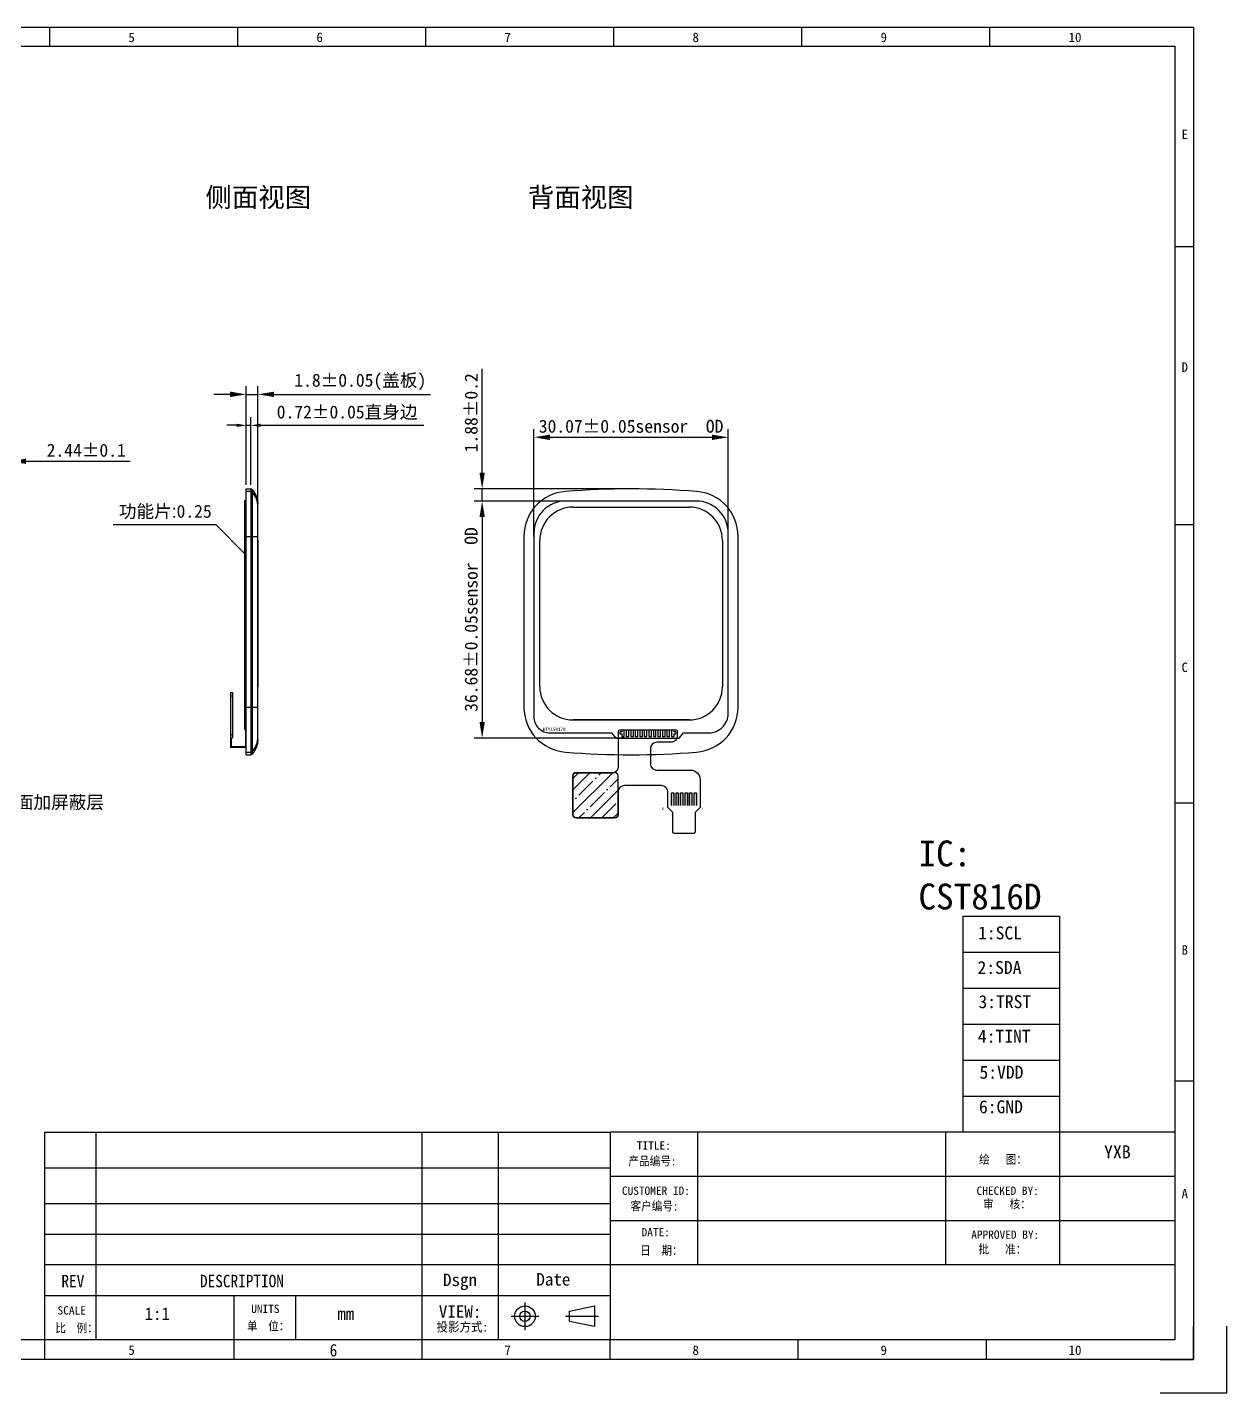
# Model space of a CAD drawing. Header units: inches. Extents: x 2981 to 3287, y -2024 to -1807.
# Drawn here: x 3101.5 to 3287.1, y -2023.7 to -1812.4 of the extents above; entities that cross this region are included whole.
import ezdxf
from ezdxf.enums import TextEntityAlignment as Align

# ---------------------------------------------------------------- set-up
doc = ezdxf.new("R2010")
doc.units = ezdxf.units.IN
doc.header["$MEASUREMENT"] = 0
for name, color, linetype in [('02___PRT_ALL_AXES', 7, 'Continuous'), ('FPC', 32, 'Continuous'), ('KEEPOUTLAYER', 6, 'Continuous'), ('SENSOR', 163, 'Continuous'), ('上线银浆', 2, 'Continuous')]:
    doc.layers.add(name, color=color, linetype=linetype)
doc.layers.add('dim', color=82, linetype='Continuous', lineweight=9)
doc.layers.add('DIM（标注）', color=3, linetype='Continuous', lineweight=15)
doc.styles.add('AA', font='', dxfattribs={"width": 0.9, "height": 5})
doc.styles.add('STYLE1', font='', dxfattribs={"width": 0.9})
doc.styles.add('宋', font='', dxfattribs={"height": 2})
doc.styles.get('AA').set_extended_font_data('SimSun')
doc.styles.get('STYLE1').set_extended_font_data('SimSun')
doc.styles.get('宋').set_extended_font_data('SimSun')
doc.dimstyles.new('ISO-25$0', dxfattribs={"dimtxt": 1.5, "dimasz": 1, "dimexe": 1, "dimexo": 0.3, "dimgap": 0.6, "dimtad": 0, "dimdsep": 46, "dimtxsty": 'Standard', "dimcen": 0, "dimadec": 0, "dimazin": 0, "dimtfac": 1, "dimtmove": 0, "dimatfit": 3, "dimfxl": 1, "dimarcsym": 0})

# ---------------------------------------------------------------- blocks, each defined once
blk = doc.blocks.new('*D20')
at = {"layer": 'Defpoints', "color": 0}
for p in [(3135.39, -1869.24), (3135.39, -1883.86), (3137.19, -1886.81)]:
    blk.add_point(p, dxfattribs=at)
at = {"layer": 'DIM（标注）', "color": 0, "lineweight": -2}
for p, q in [((3132.89, -1869.24), (3130.39, -1869.24)), ((3135.39, -1883.24), (3135.39, -1867.99)), ((3135.39, -1869.24), (3137.19, -1869.24)), ((3137.19, -1886.18), (3137.19, -1867.99)), ((3139.69, -1869.24), (3163.89, -1869.24))]:
    blk.add_line(p, q, dxfattribs=at)
at = {"layer": 'DIM（标注）', "color": 0}
for points in [[(3132.89, -1868.82), (3132.89, -1869.65), (3135.39, -1869.24)], [(3139.69, -1868.82), (3139.69, -1869.65), (3137.19, -1869.24)]]:
    blk.add_solid(points, dxfattribs=at)
at = {"layer": 'DIM（标注）', "color": 0, "insert": (3153.04, -1867.32), "char_height": 2, "attachment_point": 5, "style": '宋'}
blk.add_mtext('1.8±0.05({\\fKaiTi|b0|i0|c134|p49;盖板})', dxfattribs=at)
blk = doc.blocks.new('*D28')
at = {"layer": 'Defpoints', "color": 0}
for p in [(3098.82, -1879.6), (3096.38, -1893.05), (3098.82, -1893.05)]:
    blk.add_point(p, dxfattribs=at)
at = {"layer": 'DIM（标注）', "color": 0, "lineweight": -2}
for p, q in [((3093.88, -1879.6), (3091.38, -1879.6)), ((3096.38, -1892.43), (3096.38, -1878.35)), ((3096.38, -1879.6), (3098.82, -1879.6)), ((3098.82, -1892.43), (3098.82, -1878.35)), ((3101.32, -1879.6), (3117.43, -1879.6))]:
    blk.add_line(p, q, dxfattribs=at)
at = {"layer": 'DIM（标注）', "color": 0}
for points in [[(3093.88, -1879.18), (3093.88, -1880.01), (3096.38, -1879.6)], [(3101.32, -1879.18), (3101.32, -1880.01), (3098.82, -1879.6)]]:
    blk.add_solid(points, dxfattribs=at)
at = {"layer": 'DIM（标注）', "color": 0, "insert": (3110.63, -1877.9), "char_height": 2, "attachment_point": 5, "style": '宋'}
blk.add_mtext('2.44±0.1', dxfattribs=at)
blk = doc.blocks.new('*D29')
at = {"layer": 'Defpoints', "color": 0}
for p in [(3209.97, -1875.88), (3179.9, -1891.88), (3209.97, -1891.88)]:
    blk.add_point(p, dxfattribs=at)
at = {"layer": 'DIM（标注）', "color": 0, "lineweight": -2}
for p, q in [((3179.9, -1891.25), (3179.9, -1874.63)), ((3182.4, -1875.88), (3207.47, -1875.88)), ((3209.97, -1891.25), (3209.97, -1874.63))]:
    blk.add_line(p, q, dxfattribs=at)
at = {"layer": 'DIM（标注）', "color": 0}
for points in [[(3182.4, -1875.47), (3182.4, -1876.3), (3179.9, -1875.88)], [(3207.47, -1875.47), (3207.47, -1876.3), (3209.97, -1875.88)]]:
    blk.add_solid(points, dxfattribs=at)
at = {"layer": 'DIM（标注）', "color": 0, "insert": (3194.94, -1874.19), "char_height": 2, "attachment_point": 5, "style": '宋'}
blk.add_mtext('30.07±0.05sensor  OD', dxfattribs=at)
blk = doc.blocks.new('*D30')
at = {"layer": 'Defpoints', "color": 0}
for p in [(3188.64, -1885.74), (3171.89, -1922.42), (3194.76, -1922.42)]:
    blk.add_point(p, dxfattribs=at)
at = {"layer": 'DIM（标注）', "color": 0, "lineweight": -2}
for p, q in [((3188.01, -1885.74), (3170.64, -1885.74)), ((3171.89, -1888.24), (3171.89, -1919.92)), ((3194.14, -1922.42), (3170.64, -1922.42))]:
    blk.add_line(p, q, dxfattribs=at)
at = {"layer": 'DIM（标注）', "color": 0}
for points in [[(3171.48, -1888.24), (3172.31, -1888.24), (3171.89, -1885.74)], [(3171.48, -1919.92), (3172.31, -1919.92), (3171.89, -1922.42)]]:
    blk.add_solid(points, dxfattribs=at)
at = {"layer": 'DIM（标注）', "color": 0, "insert": (3170.2, -1904.08), "char_height": 2, "attachment_point": 5, "rotation": 90, "style": '宋'}
blk.add_mtext('36.68±0.05sensor  OD', dxfattribs=at)
blk = doc.blocks.new('*D31')
at = {"layer": 'Defpoints', "color": 0}
for p in [(3171.89, -1883.86), (3194.93, -1883.86), (3194.94, -1885.74)]:
    blk.add_point(p, dxfattribs=at)
at = {"layer": 'DIM（标注）', "color": 0, "lineweight": -2}
for p, q in [((3171.89, -1881.36), (3171.89, -1865.31)), ((3194.3, -1883.86), (3170.64, -1883.86)), ((3171.89, -1885.74), (3171.89, -1883.86)), ((3194.31, -1885.74), (3170.64, -1885.74)), ((3171.89, -1888.24), (3171.89, -1890.74))]:
    blk.add_line(p, q, dxfattribs=at)
at = {"layer": 'DIM（标注）', "color": 0}
for points in [[(3171.48, -1881.36), (3172.31, -1881.36), (3171.89, -1883.86)], [(3171.48, -1888.24), (3172.31, -1888.24), (3171.89, -1885.74)]]:
    blk.add_solid(points, dxfattribs=at)
at = {"layer": 'DIM（标注）', "color": 0, "insert": (3170.2, -1872.09), "char_height": 2, "attachment_point": 5, "rotation": 90, "style": '宋'}
blk.add_mtext('1.88±0.2', dxfattribs=at)
blk = doc.blocks.new('*D32')
at = {"layer": 'Defpoints', "color": 0}
for p in [(3136.11, -1874.03), (3135.39, -1883.86), (3136.11, -1883.86)]:
    blk.add_point(p, dxfattribs=at)
at = {"layer": 'DIM（标注）', "color": 0, "lineweight": -2}
for p, q in [((3135.39, -1883.24), (3135.39, -1872.78)), ((3136.11, -1883.24), (3136.11, -1872.78)), ((3133.89, -1874.03), (3132.39, -1874.03)), ((3135.39, -1874.03), (3136.11, -1874.03)), ((3137.61, -1874.03), (3162.88, -1874.03))]:
    blk.add_line(p, q, dxfattribs=at)
at = {"layer": 'DIM（标注）', "color": 0}
for points in [[(3133.89, -1873.78), (3133.89, -1874.28), (3135.39, -1874.03)], [(3137.61, -1873.78), (3137.61, -1874.28), (3136.11, -1874.03)]]:
    blk.add_solid(points, dxfattribs=at)
at = {"layer": 'DIM（标注）', "color": 0, "insert": (3151, -1872.09), "char_height": 2, "attachment_point": 5, "style": '宋'}
blk.add_mtext('0.72±0.05直身边', dxfattribs=at)

msp = doc.modelspace()

# ---------------------------------------------------------------- hatches: boundary and pattern name
h = msp.add_hatch()
h.set_pattern_fill('ANSI35', color=256, scale=10, style=0)
h.set_pattern_definition([(45, (32.2506, -1216.217), (-1.767767, 1.767767), []), (45, (34.0184, -1216.217), (-1.767767, 1.767767), [3.125, -0.625, 0, -0.625])])
h.paths.add_polyline_path([(3186.422, -1927.774, 0.4142136), (3185.922, -1928.274), (3185.922, -1934.274, 0.4142136), (3186.422, -1934.774), (3192.422, -1934.774, 0.4142136), (3192.922, -1934.274), (3192.922, -1930.774), (3192.922, -1928.274, 0.4142136), (3192.422, -1927.774), (3190.922, -1927.774)])
h = msp.add_hatch(color=256)
h.paths.add_polyline_path([(3204.697, -1932.874), (3205.047, -1932.874), (3205.047, -1930.874), (3204.697, -1930.874)])
h.paths.add_polyline_path([(3204.347, -1930.874), (3203.997, -1930.874), (3203.997, -1932.874), (3204.347, -1932.874)])
h.paths.add_polyline_path([(3203.647, -1930.874), (3203.297, -1930.874), (3203.297, -1932.874), (3203.647, -1932.874)])
h.paths.add_polyline_path([(3202.597, -1932.874), (3202.947, -1932.874), (3202.947, -1930.874), (3202.597, -1930.874)])
h.paths.add_polyline_path([(3201.897, -1932.874), (3202.247, -1932.874), (3202.247, -1930.874), (3201.897, -1930.874)])
h.paths.add_polyline_path([(3201.547, -1930.874), (3201.197, -1930.874), (3201.197, -1932.874), (3201.547, -1932.874)])

# ---------------------------------------------------------------- linework, layer by layer
for p, q in [((3281.951, -1846.391), (3279.11, -1846.391)), ((3281.951, -1889.432), (3279.11, -1889.432)), ((3203.924, -1919.624), (3185.952, -1919.624)), ((3281.951, -1932.474), (3279.11, -1932.474)), ((3281.951, -1975.515), (3279.11, -1975.515)), ((3104.204, -2015.555), (3104.204, -1983.412)), ((3104.204, -2015.555), (3104.204, -1984.281))]:
    msp.add_line(p, q)
at = {"color": 7, "linetype": 'Continuous'}
for p, q in [((3135.389, -1883.864), (3136.111, -1883.864)), ((3135.389, -1924.999), (3135.389, -1883.864)), ((3136.111, -1884.265), (3135.389, -1884.265)), ((3136.111, -1883.864), (3136.111, -1924.999)), ((3136.295, -1883.945), (3136.295, -1924.918)), ((3135.389, -1890.84), (3135.139, -1890.84)), ((3135.389, -1891.211), (3137.189, -1891.211)), ((3137.189, -1891.84), (3137.189, -1914.474)), ((3178.362, -1891.211), (3178.362, -1917.653)), ((3211.497, -1917.653), (3211.497, -1891.211)), ((3132.939, -1915.374), (3132.939, -1923.874)), ((3132.939, -1915.374), (3133.239, -1915.374)), ((3132.939, -1915.874), (3133.239, -1915.874)), ((3133.239, -1915.374), (3133.239, -1922.374)), ((3135.389, -1917.653), (3137.189, -1917.653)), ((3135.389, -1918.474), (3135.139, -1918.474)), ((3132.939, -1921.874), (3133.239, -1921.874)), ((3132.939, -1922.374), (3133.239, -1922.374)), ((3133.039, -1922.374), (3133.039, -1923.774)), ((3135.289, -1921.074), (3135.289, -1923.774)), ((3133.039, -1923.374), (3132.939, -1923.374)), ((3135.389, -1923.874), (3132.939, -1923.874)), ((3135.289, -1923.774), (3133.039, -1923.774)), ((3135.289, -1922.574), (3135.389, -1922.574)), ((3135.289, -1923.574), (3135.389, -1923.574)), ((3135.389, -1924.598), (3136.111, -1924.598)), ((3135.389, -1924.999), (3136.111, -1924.999))]:
    msp.add_line(p, q, dxfattribs=at)
at = {"color": 6, "linetype": 'Continuous'}
for p, q in [((3135.389, -1885.69), (3135.139, -1885.69)), ((3135.139, -1885.69), (3135.139, -1921.074)), ((3135.389, -1921.074), (3135.139, -1921.074))]:
    msp.add_line(p, q, dxfattribs=at)
at = {"color": 3}
for p, q in [((3185.952, -1886.69), (3203.924, -1886.69)), ((3180.802, -1914.474), (3180.802, -1891.84)), ((3209.074, -1891.84), (3209.074, -1914.474)), ((3185.93, -1919.624), (3204.08, -1919.624))]:
    msp.add_line(p, q, dxfattribs=at)
at = {"color": 5}
for p, q in [((3114.793, -1889.355), (3130.699, -1889.355)), ((3130.699, -1889.355), (3135.139, -1893.855))]:
    msp.add_line(p, q, dxfattribs=at)
at = {"color": 0, "linetype": 'ByBlock'}
for p, q in [((3246.316, -1949.982), (3261.248, -1949.982)), ((3261.248, -1949.982), (3261.248, -1983.412)), ((3246.316, -1955.554), (3261.248, -1955.554)), ((3246.316, -1961.125), (3261.248, -1961.125)), ((3246.316, -1966.697), (3261.248, -1966.697)), ((3246.316, -1972.269), (3261.248, -1972.269)), ((3246.316, -1977.84), (3261.248, -1977.84))]:
    msp.add_line(p, q, dxfattribs=at)
at = {"ltscale": 0.2}
for p, q in [((3191.718, -1983.412), (3191.718, -2015.555)), ((3191.718, -2003.945), (3104.204, -2003.945)), ((3191.718, -2008.711), (3104.204, -2008.711)), ((3133.522, -2015.555), (3133.522, -2008.711)), ((3143.048, -2015.555), (3143.048, -2008.711))]:
    msp.add_line(p, q, dxfattribs=at)
for points in [[(3281.951, -1812.446), (3281.951, -2018.556), (2986.183, -2018.556), (2986.183, -1812.446)], [(3189.258, -2013.483), (3185.402, -2012.684), (3185.402, -2011.084), (3189.258, -2010.285)]]:
    msp.add_lwpolyline(points, close=True)
for points in [[(3104.987, -1815.354), (3104.987, -1812.446)], [(3134.085, -1815.354), (3134.085, -1812.446)], [(3163.182, -1815.354), (3163.182, -1812.446)], [(3192.28, -1815.354), (3192.28, -1812.446)], [(3221.378, -1815.354), (3221.378, -1812.446)], [(3250.476, -1815.354), (3250.476, -1812.446)], [(3104.204, -1983.412), (3191.718, -1983.412)], [(3112.185, -2015.555), (3112.185, -1983.412)], [(3162.62, -2015.555), (3162.62, -1983.412)], [(3174.433, -2015.555), (3174.433, -1983.412)], [(3279.087, -1983.412), (3191.718, -1983.412)], [(3205.226, -1983.412), (3205.226, -2003.945)], [(3243.584, -1983.412), (3243.584, -2003.945)], [(3261.248, -1983.412), (3261.248, -2003.945)], [(3104.204, -1988.905), (3191.718, -1988.905)], [(3279.087, -1990.256), (3191.718, -1990.256)], [(3104.204, -1994.415), (3191.718, -1994.415)], [(3279.087, -1997.101), (3191.718, -1997.101)], [(3104.204, -1999.18), (3191.718, -1999.18)], [(3279.087, -2003.945), (3191.718, -2003.945)], [(3178.531, -2014.013), (3178.531, -2009.734)], [(3176.391, -2011.874), (3180.67, -2011.874)], [(3184.785, -2011.884), (3189.875, -2011.884)], [(3276.799, -2023.709), (3287.104, -2023.709), (3287.104, -2013.404)], [(3276.799, -2018.556), (3281.951, -2018.556), (3281.951, -2013.404)], [(3104.204, -2018.536), (3104.204, -2015.555)], [(3133.522, -2018.536), (3133.522, -2015.555)], [(3162.62, -2018.536), (3162.62, -2015.555)], [(3191.718, -2018.536), (3191.718, -2015.555)], [(3220.815, -2018.536), (3220.815, -2015.555)], [(3249.913, -2018.536), (3249.913, -2015.555)]]:
    msp.add_lwpolyline(points)
at = {"flags": 128}
msp.add_lwpolyline([(2989.024, -1815.354), (3279.087, -1815.354), (3279.087, -2015.555), (2989.024, -2015.555)], close=True, dxfattribs=at)
at = {"color": 0, "linetype": 'ByBlock'}
msp.add_lwpolyline([(3261.248, -1983.412), (3246.316, -1983.412), (3246.316, -1949.982)], dxfattribs=at)
for radius in [1.599, 0.8]:
    msp.add_circle((3178.521, -2011.884), radius)
at = {"color": 7, "linetype": 'Continuous'}
for centre, radius, start, end in [((3136.111, -1884.114), 0.25, 42.54064, 90), ((3136.111, -1884.515), 0.25, 42.65193, 90.02085), ((3133.813, -1886.634), 3.376, 0.0241, 42.67617), ((3185.33, -1891.211), 6.967, 94.52061, 180), ((3194.93, -2012.632), 128.767, 85.47939, 94.52061), ((3204.53, -1891.211), 6.967, 0, 85.47939), ((3185.33, -1917.653), 6.967, 180, 265.47939), ((3204.53, -1917.653), 6.967, 274.52061, 0), ((3133.813, -1922.229), 3.376, 317.32383, 359.9759), ((3136.111, -1924.348), 0.25, 269.97917, 317.34881), ((3194.93, -1796.232), 128.767, 265.47939, 274.52061), ((3194.93, -1796.232), 128.767, 265.47939, 274.52061), ((3136.111, -1924.749), 0.25, 270, 317.45936)]:
    msp.add_arc(centre, radius, start, end, dxfattribs=at)
at = {"color": 3}
for centre, start, end in [((3185.952, -1891.84), 90, 180), ((3203.924, -1891.84), 0, 90), ((3185.952, -1914.474), 180, 270), ((3203.924, -1914.474), 270, 0)]:
    msp.add_arc(centre, 5.15, start, end, dxfattribs=at)
at = {"layer": '02___PRT_ALL_AXES', "color": 7, "linetype": 'Continuous'}
msp.add_line((3137.189, -1922.624), (3137.189, -1886.239), dxfattribs=at)
for points in [[(3136.295, -1883.945), (3136.629, -1884.374), (3136.937, -1884.956), (3137.125, -1885.586), (3137.189, -1886.239)], [(3137.189, -1922.624), (3137.125, -1923.277), (3136.937, -1923.907), (3136.629, -1924.489), (3136.295, -1924.918)]]:
    msp.add_lwpolyline(points, dxfattribs=at)
at = {"layer": 'FPC', "color": 2}
for p, q in [((3201.197, -1932.874), (3201.197, -1930.874)), ((3201.197, -1930.874), (3201.547, -1930.874)), ((3201.547, -1930.874), (3201.547, -1932.874)), ((3201.897, -1932.874), (3201.897, -1930.874)), ((3201.897, -1930.874), (3202.247, -1930.874)), ((3202.247, -1930.874), (3202.247, -1932.874)), ((3202.597, -1932.874), (3202.597, -1930.874)), ((3202.597, -1930.874), (3202.947, -1930.874)), ((3202.947, -1930.874), (3202.947, -1932.874)), ((3203.297, -1932.874), (3203.297, -1930.874)), ((3203.297, -1930.874), (3203.647, -1930.874)), ((3203.647, -1930.874), (3203.647, -1932.874)), ((3203.997, -1932.874), (3203.997, -1930.874)), ((3203.997, -1930.874), (3204.347, -1930.874)), ((3204.347, -1930.874), (3204.347, -1932.874)), ((3204.697, -1932.874), (3204.697, -1930.874)), ((3204.697, -1930.874), (3205.047, -1930.874)), ((3205.047, -1930.874), (3205.047, -1932.874))]:
    msp.add_line(p, q, dxfattribs=at)
at = {"layer": 'FPC', "linetype": 'ByBlock'}
for points in [[(3193.488, -1921.774), (3193.488, -1922.174), (3193.888, -1922.174), (3193.888, -1921.174), (3193.488, -1921.174), (3193.488, -1921.474), (3193.188, -1921.474), (3193.188, -1921.774)], [(3194.588, -1921.174), (3194.188, -1921.174), (3194.188, -1922.174), (3194.588, -1922.174)], [(3195.288, -1921.174), (3194.888, -1921.174), (3194.888, -1922.174), (3195.288, -1922.174)], [(3195.988, -1921.174), (3195.588, -1921.174), (3195.588, -1922.174), (3195.988, -1922.174)], [(3196.688, -1921.174), (3196.288, -1921.174), (3196.288, -1922.174), (3196.688, -1922.174)], [(3197.388, -1921.174), (3196.988, -1921.174), (3196.988, -1922.174), (3197.388, -1922.174)], [(3198.088, -1921.174), (3197.688, -1921.174), (3197.688, -1922.174), (3198.088, -1922.174)], [(3198.788, -1921.174), (3198.388, -1921.174), (3198.388, -1922.174), (3198.788, -1922.174)], [(3199.488, -1921.174), (3199.088, -1921.174), (3199.088, -1922.174), (3199.488, -1922.174)], [(3200.188, -1921.174), (3199.788, -1921.174), (3199.788, -1922.174), (3200.188, -1922.174)], [(3200.888, -1921.174), (3200.488, -1921.174), (3200.488, -1922.174), (3200.888, -1922.174)], [(3201.588, -1921.774), (3201.888, -1921.774), (3201.888, -1921.474), (3201.588, -1921.474), (3201.588, -1921.174), (3201.188, -1921.174), (3201.188, -1922.174), (3201.588, -1922.174)]]:
    msp.add_lwpolyline(points, close=True, dxfattribs=at)
at = {"layer": 'FPC', "color": 1, "linetype": 'ByBlock'}
for points in [[(3193.488, -1921.774), (3193.488, -1922.174), (3193.888, -1922.174), (3193.888, -1921.174), (3193.488, -1921.174), (3193.488, -1921.474), (3193.188, -1921.474), (3193.188, -1921.774)], [(3201.588, -1921.774), (3201.888, -1921.774), (3201.888, -1921.474), (3201.588, -1921.474), (3201.588, -1921.174), (3201.188, -1921.174), (3201.188, -1922.174), (3201.588, -1922.174)]]:
    msp.add_lwpolyline(points, close=True, dxfattribs=at)
at = {"layer": 'FPC', "color": 0, "linetype": 'ByBlock'}
for points in [[(3194.588, -1921.174), (3194.188, -1921.174), (3194.188, -1922.174), (3194.588, -1922.174)], [(3195.288, -1921.174), (3194.888, -1921.174), (3194.888, -1922.174), (3195.288, -1922.174)], [(3195.988, -1921.174), (3195.588, -1921.174), (3195.588, -1922.174), (3195.988, -1922.174)], [(3196.688, -1921.174), (3196.288, -1921.174), (3196.288, -1922.174), (3196.688, -1922.174)], [(3197.388, -1921.174), (3196.988, -1921.174), (3196.988, -1922.174), (3197.388, -1922.174)], [(3198.088, -1921.174), (3197.688, -1921.174), (3197.688, -1922.174), (3198.088, -1922.174)], [(3198.788, -1921.174), (3198.388, -1921.174), (3198.388, -1922.174), (3198.788, -1922.174)], [(3199.488, -1921.174), (3199.088, -1921.174), (3199.088, -1922.174), (3199.488, -1922.174)], [(3200.188, -1921.174), (3199.788, -1921.174), (3199.788, -1922.174), (3200.188, -1922.174)], [(3200.888, -1921.174), (3200.488, -1921.174), (3200.488, -1922.174), (3200.888, -1922.174)]]:
    msp.add_lwpolyline(points, close=True, dxfattribs=at)
at = {"layer": 'FPC', "color": 2}
msp.add_lwpolyline([(3185.922, -1934.274, 0.4142136), (3186.422, -1934.774), (3192.422, -1934.774, 0.4142136), (3192.922, -1934.274), (3192.922, -1928.274, 0.4142136), (3192.422, -1927.774), (3190.922, -1927.774), (3186.422, -1927.774, 0.4142136), (3185.922, -1928.274)], format="xyb", close=True, dxfattribs=at)
at = {"layer": 'KEEPOUTLAYER'}
msp.add_lwpolyline([(3185.922, -1934.274), (3185.922, -1928.274, -0.4142136), (3186.422, -1927.774), (3191.988, -1927.774, 0.4142136), (3192.988, -1926.774), (3192.988, -1921.322, -0.4142117), (3193.188, -1921.122), (3201.888, -1921.122, -0.4142136), (3202.088, -1921.322), (3202.088, -1922.074, -0.4142136), (3201.088, -1923.074), (3198.922, -1923.074, 0.4142136), (3197.922, -1924.074), (3197.922, -1926.374, 0.4142136), (3198.922, -1927.374), (3204.122, -1927.374, -0.4142133), (3205.622, -1928.874), (3205.622, -1933.174), (3204.877, -1933.918), (3204.877, -1936.924, -0.4142121), (3204.627, -1937.174), (3201.627, -1937.174, -0.4142136), (3201.377, -1936.924), (3201.377, -1933.929), (3200.622, -1933.174), (3200.622, -1930.774, 0.4142136), (3199.622, -1929.774), (3193.922, -1929.774, 0.4142136), (3192.922, -1930.774), (3192.922, -1934.274, -0.4142136), (3192.422, -1934.774), (3186.422, -1934.774, -0.4142128), (3185.922, -1934.274)], format="xyb", dxfattribs=at)
for points, const_width in [([(3192.983, -1921.322, -1), (3192.993, -1921.322, -1)], 0.01), ([(3192.983, -1921.322, -1), (3192.993, -1921.322, -1)], 0.01), ([(3193.183, -1921.122, -1), (3193.193, -1921.122, -1)], 0.01), ([(3193.183, -1921.122, -1), (3193.193, -1921.122, -1)], 0.01), ([(3201.883, -1921.122, -1), (3201.893, -1921.122, -1)], 0.01), ([(3201.883, -1921.122, -1), (3201.893, -1921.122, -1)], 0.01), ([(3202.083, -1921.322, -1), (3202.093, -1921.322, -1)], 0.01), ([(3202.083, -1921.322, -1), (3202.093, -1921.322, -1)], 0.01), ([(3202.083, -1922.074, -1), (3202.093, -1922.074, -1)], 0.01), ([(3202.083, -1922.074, -1), (3202.093, -1922.074, -1)], 0.01), ([(3197.917, -1924.074, -1), (3197.927, -1924.074, -1)], 0.01), ([(3197.917, -1924.074, -1), (3197.927, -1924.074, -1)], 0.01), ([(3198.917, -1923.074, -1), (3198.927, -1923.074, -1)], 0.01), ([(3198.917, -1923.074, -1), (3198.927, -1923.074, -1)], 0.01), ([(3201.083, -1923.074, -1), (3201.093, -1923.074, -1)], 0.01), ([(3201.083, -1923.074, -1), (3201.093, -1923.074, -1)], 0.01), ([(3185.917, -1928.274, -1), (3185.927, -1928.274, -1)], 0.01), ([(3185.917, -1928.274, -1), (3185.927, -1928.274, -1)], 0.01), ([(3186.417, -1927.774, -1), (3186.427, -1927.774, -1)], 0.01), ([(3186.417, -1927.774, -1), (3186.427, -1927.774, -1)], 0.01), ([(3191.983, -1927.774, -1), (3191.993, -1927.774, -1)], 0.01), ([(3191.983, -1927.774, -1), (3191.993, -1927.774, -1)], 0.01), ([(3192.983, -1926.774, -1), (3192.993, -1926.774, -1)], 0.01), ([(3192.983, -1926.774, -1), (3192.993, -1926.774, -1)], 0.01), ([(3192.417, -1934.774, -1), (3192.427, -1934.774, -1)], 0.01), ([(3192.417, -1934.774, -1), (3192.427, -1934.774, -1)], 0.01), ([(3192.917, -1934.274, -1), (3192.927, -1934.274, -1)], 0.01), ([(3192.917, -1934.274, -1), (3192.927, -1934.274, -1)], 0.01), ([(3201.375, -1936.924, -1), (3201.38, -1936.924, -1)], 0.005), ([(3201.375, -1936.924, -1), (3201.38, -1936.924, -1)], 0.005), ([(3201.625, -1937.174, -1), (3201.63, -1937.174, -1)], 0.005), ([(3201.625, -1937.174, -1), (3201.63, -1937.174, -1)], 0.005), ([(3204.625, -1937.174, -1), (3204.63, -1937.174, -1)], 0.005), ([(3204.625, -1937.174, -1), (3204.63, -1937.174, -1)], 0.005)]:
    msp.add_lwpolyline(points, format="xyb", close=True, dxfattribs=dict(at, const_width=const_width))
at = {"layer": 'SENSOR'}
msp.add_lwpolyline([(3192.56, -1922.424), (3202.399, -1922.424), (3203.07, -1921.624), (3206.973, -1921.624, 0.4142136), (3209.973, -1918.624), (3209.973, -1890.69, 0.4142136), (3205.023, -1885.74), (3184.853, -1885.74, 0.4142136), (3179.903, -1890.69), (3179.903, -1919.124, 0.4142136), (3182.403, -1921.624), (3191.924, -1921.624)], format="xyb", close=True, dxfattribs=at)

# ---------------------------------------------------------------- texts
for s, height, p in [('5', 1.466, (3117.147, -1814.733)), ('6', 1.466, (3146.244, -1814.733)), ('7', 1.466, (3175.342, -1814.733)), ('8', 1.466, (3204.44, -1814.733)), ('9', 1.466, (3233.538, -1814.733)), ('10', 1.4659, (3262.635, -1814.733)), ('E', 1.466, (3280.119, -1829.748)), ('D', 1.466, (3280.119, -1865.755)), ('C', 1.466, (3280.119, -1912.2)), ('B', 1.466, (3280.119, -1955.94)), ('A', 1.466, (3280.119, -1993.64)), ('5', 1.466, (3117.147, -2017.867)), ('7', 1.466, (3175.342, -2017.867)), ('8', 1.466, (3204.44, -2017.867)), ('9', 1.466, (3233.538, -2017.867)), ('10', 1.4659, (3262.635, -2017.867))]:
    msp.add_text(s, height=height).set_placement(p)
at = {"style": 'STYLE1'}
for s, height, p in [('TITLE:', 1.289, (3195.829, -1985.457)), ('CUSTOMER ID:', 1.28895, (3193.516, -1992.459)), ('CHECKED BY:', 1.28895, (3248.399, -1992.46)), ('APPROVED BY:', 1.28895, (3247.575, -1999.258)), ('VIEW:', 1.9334, (3165.191, -2011.15))]:
    msp.add_text(s, height=height, dxfattribs=at).set_placement(p, align=Align.MIDDLE_LEFT)
for s, p in [('DATE:', (3196.558, -1999.518)), ('SCALE', (3106.19, -2011.621)), ('UNITS', (3136.151, -2011.369))]:
    msp.add_text(s, height=1.289, dxfattribs=at).set_placement(p)
at = {"insert": (3122.865, -1887.442), "char_height": 2, "attachment_point": 5}
msp.add_mtext('{\\A1;\\fￋￎￌﾣﾤ|b0|i0|c134|p2;功能片:\\Ftxt|c0;0.25}', dxfattribs=at)
at = {"attachment_point": 1}
for s, insert, char_height, width in [('{\\fNSimSun|b0|i0|c134|p49;两面加屏蔽层}', (3097.012, -1931.347), 2, 25.36362), ('{\\fSimSun|b0|i0|c134|p2;6}', (3199.702, -1933.17), 0.4, 0.94596), ('{\\fSimSun|b0|i0|c134|p2;1}', (3205.891, -1933.17), 0.4, 0.94596), ('{\\fSimSun|b0|i0|c134|p2;Dsgn}', (3165.843, -2005.279), 1.92866, 14.15312), ('{\\fSimSun|b0|i0|c134|p2;Date}', (3180.288, -2005.203), 1.92866, 14.15312)]:
    msp.add_mtext(s, dxfattribs=dict(at, insert=insert, char_height=char_height, width=width))
at = {"color": 251, "linetype": 'ByBlock', "attachment_point": 1}
for s, width, insert, char_height in [('{\\fSimSun|b0|i0|c134|p2;\\C54;\\c39321;IC: CST816D}', 16.15384, (3239.41, -1938.272), 4), ('{\\C1;1:SCL}', 4.51277, (3248.627, -1951.574), 2), ('{\\C1;2:SDA}', 4.51277, (3248.546, -1956.923), 2), ('{\\C1;3:TRST}', 4.51277, (3248.687, -1962.208), 2), ('\\pt3;{\\C1;4:TINT}', 4.51277, (3248.607, -1967.557), 2), ('{\\C1;5:VDD}', 4.51277, (3248.852, -1973.121), 2), ('{\\C1;6:GND}', 4.51277, (3248.771, -1978.47), 2)]:
    msp.add_mtext_dynamic_manual_height_columns(s, width=width, gutter_width=1, heights=[0], dxfattribs=dict(at, insert=insert, char_height=char_height))
at = {"attachment_point": 1}
for s, insert, char_height, width, style in [('{\\fSimSun|b0|i0|c134|p54;产品编号:}', (3194.516, -1987.204), 1.34051, 32.00737, 'STYLE1'), ('{\\fSimSun|b0|i0|c134|p54;绘   图：}', (3248.786, -1986.948), 1.34051, 32.00737, 'STYLE1'), ('{\\fSimSun|b0|i0|c134|p54;客户编号:}', (3194.838, -1994.18), 1.34051, 32.00737, 'STYLE1'), ('{\\fSimSun|b0|i0|c134|p54;审   核：}', (3249.4, -1993.872), 1.34051, 32.00737, 'STYLE1'), ('{\\fSimSun|b0|i0|c134|p54;批   准：}', (3248.699, -2000.837), 1.34051, 32.00737, 'STYLE1'), ('{\\fSimSun|b0|i0|c134|p54;日  期：}', (3196.341, -2001.039), 1.34051, 32.00741, 'STYLE1'), ('REV', (3106.79, -2005.478), 1.9287, 1.74925, 'AA'), ('DESCRIPTION', (3128.232, -2005.467), 1.92866, 1.74925, 'AA'), ('{\\fNSimSun|b0|i0|c134|p49;比  例：}', (3105.842, -2013.034), 1.34051, 32.00741, 'STYLE1'), ('{\\fNSimSun|b0|i0|c134|p49;单  位：}', (3135.496, -2012.731), 1.34051, 32.00741, 'STYLE1'), ('{\\fNSimSun|b0|i0|c134|p49;投影方式:}', (3164.825, -2012.804), 1.44775, 34.568, 'STYLE1'), ('6', (3148.299, -2016.163), 1.929, 0.50402, 'AA')]:
    msp.add_mtext(s, dxfattribs=dict(at, insert=insert, char_height=char_height, width=width, style=style))
at = {"ltscale": 0.2, "char_height": 1.9287, "width": 54.36687, "attachment_point": 1}
for s, insert in [('1:1', (3119.648, -2010.522)), ('mm', (3149.469, -2010.519))]:
    msp.add_mtext(s, dxfattribs=dict(at, insert=insert))
at = {"layer": 'dim', "insert": (3268.118, -1985.43), "char_height": 2.0251, "width": 8.97937, "attachment_point": 1}
msp.add_mtext('YXB', dxfattribs=at)
at = {"layer": 'DIM（标注）', "color": 0, "char_height": 3, "width": 31.5768, "attachment_point": 1}
for s, insert in [('{\\fSimSun|b0|i0|c134|p2;侧面视图}', (3129.071, -1837.246)), ('{\\fSimSun|b0|i0|c134|p2;背面视图}', (3178.971, -1837.246))]:
    msp.add_mtext(s, dxfattribs=dict(at, insert=insert))
at = {"layer": '上线银浆', "insert": (3184.8, -1920.81), "char_height": 0.5, "width": 85.14699, "attachment_point": 3}
msp.add_mtext('HTY150170', dxfattribs=at)

# ---------------------------------------------------------------- dimensions: what is measured, and where the dimension line sits
at = {"layer": 'DIM（标注）'}
dim = msp.add_linear_dim(base=(3171.893, -1883.864), p1=(3194.938, -1885.74), p2=(3194.93, -1883.864), angle=90, dimstyle='ISO-25$0', override={"dimtxt": 2, "dimasz": 2.5, "dimexe": 1.25, "dimexo": 0.625, "dimgap": 0.625, "dimtad": 1, "dimtxsty": '宋', "dimcen": 2.5, "dimtol": 1, "dimtp": 0.2, "dimtm": 0.2, "dimfxl": 1.25}, dxfattribs=at)
dim.commit()
dim.dimension.update_dxf_attribs({"geometry": '*D31', "text_midpoint": (3170.195, -1872.089)})
for base, p1, p2, text, override, picture, middle in [((3135.389, -1869.237), (3137.189, -1886.808), (3135.389, -1883.864), '<>({\\fKaiTi|b0|i0|c134|p49;盖板})', {"dimtxt": 2, "dimasz": 2.5, "dimexe": 1.25, "dimexo": 0.625, "dimgap": 0.625, "dimtad": 1, "dimtxsty": '宋', "dimcen": 2.5, "dimtol": 1, "dimtp": 0.05, "dimtm": 0.05, "dimfxl": 1.25}, '*D20', (3153.04, -1869.237)), ((3136.111, -1874.032), (3135.389, -1883.864), (3136.111, -1883.864), '<>直身边', {"dimtxt": 1, "dimasz": 1.5, "dimexe": 1.25, "dimexo": 0.625, "dimgap": 0.625, "dimtad": 1, "dimtxsty": '宋', "dimcen": 2.5, "dimtol": 1, "dimtp": 0.05, "dimtm": 0.05, "dimfxl": 1.25}, '*D32', (3150.997, -1874.032)), ((3209.973, -1875.884), (3179.903, -1891.876), (3209.973, -1891.876), '<>sensor  OD', {"dimtxt": 2, "dimasz": 2.5, "dimexe": 1.25, "dimexo": 0.625, "dimgap": 0.625, "dimtad": 1, "dimtxsty": '宋', "dimcen": 2.5, "dimtol": 1, "dimtp": 0.05, "dimtm": 0.05, "dimfxl": 1.25}, '*D29', (3194.938, -1875.884))]:
    dim = msp.add_linear_dim(base=base, p1=p1, p2=p2, text=text, dimstyle='ISO-25$0', override=override, dxfattribs=at)
    dim.commit()
    dim.dimension.update_dxf_attribs({"geometry": picture, "text_midpoint": middle, "dimtype": 160})
dim = msp.add_linear_dim(base=(3098.818, -1879.598), p1=(3096.378, -1893.054), p2=(3098.818, -1893.054), dimstyle='ISO-25$0', override={"dimtxt": 2, "dimasz": 2.5, "dimexe": 1.25, "dimexo": 0.625, "dimgap": 0.625, "dimtad": 1, "dimtxsty": '宋', "dimcen": 2.5, "dimtol": 1, "dimtp": 0.1, "dimtm": 0.1, "dimfxl": 1.25}, dxfattribs=at)
dim.commit()
dim.dimension.update_dxf_attribs({"geometry": '*D28', "text_midpoint": (3110.626, -1877.9)})
dim = msp.add_linear_dim(base=(3171.893, -1922.424), p1=(3188.638, -1885.74), p2=(3194.762, -1922.424), angle=90, text='<>sensor  OD', dimstyle='ISO-25$0', override={"dimtxt": 2, "dimasz": 2.5, "dimexe": 1.25, "dimexo": 0.625, "dimgap": 0.625, "dimtad": 1, "dimtxsty": '宋', "dimcen": 2.5, "dimtol": 1, "dimtp": 0.05, "dimtm": 0.05, "dimfxl": 1.25}, dxfattribs=at)
dim.commit()
dim.dimension.update_dxf_attribs({"geometry": '*D30', "text_midpoint": (3170.195, -1904.082)})

doc.saveas('drawing.dxf')
